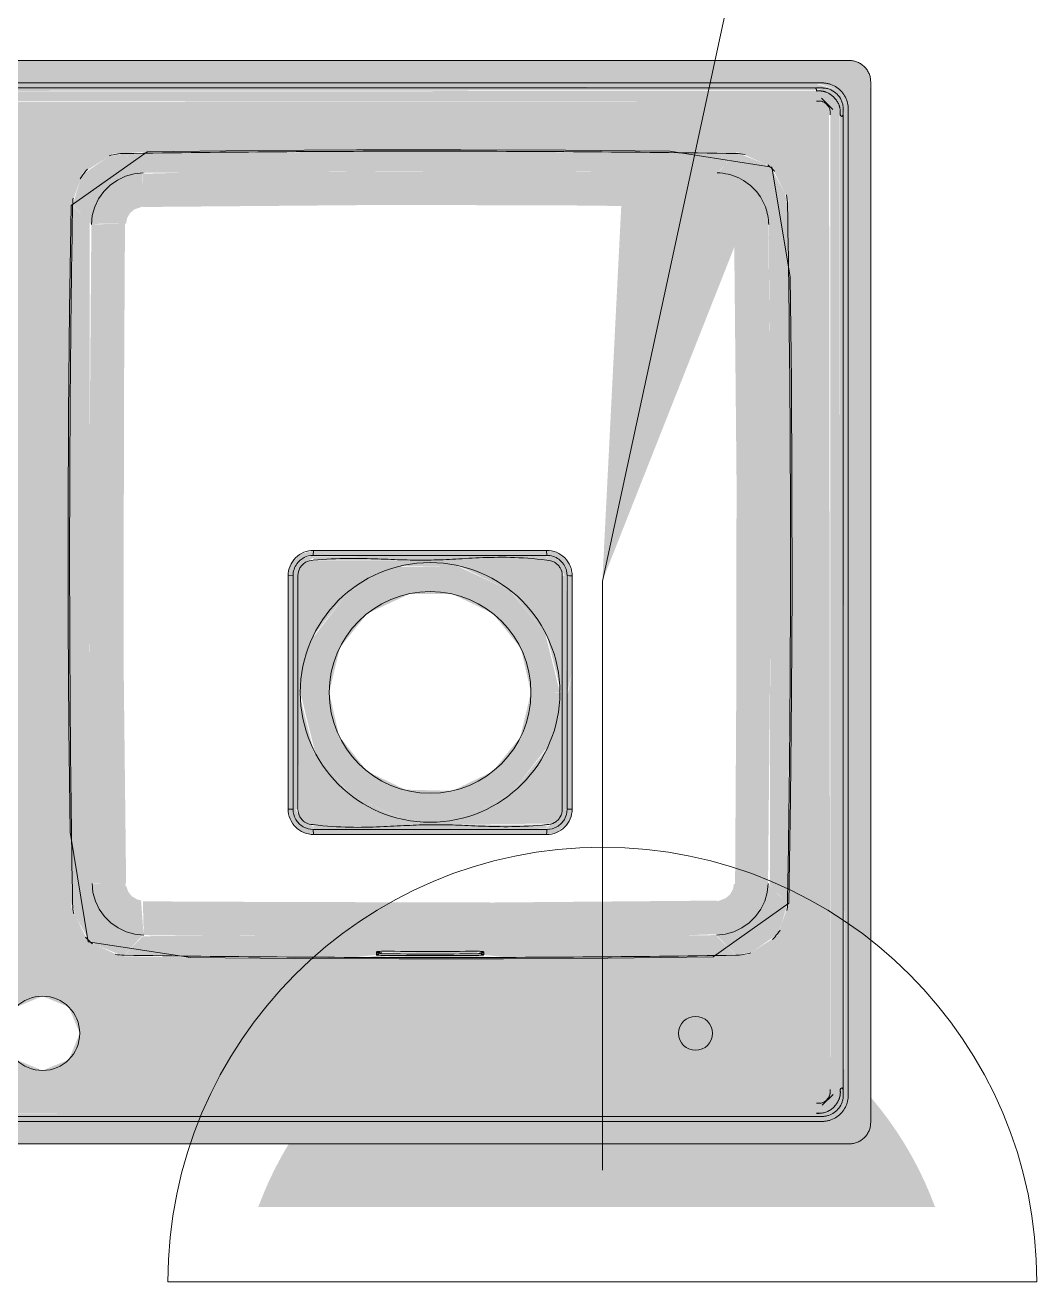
# Model space of a CAD drawing. Header units: millimetres. Extents: x 1680 to 166026, y 35966 to 91121.
# Drawn here: x 161150 to 161626, y 45645 to 46237 of the extents above; entities that cross this region are included whole.
import ezdxf

# ---------------------------------------------------------------- set-up
doc = ezdxf.new("R2010")
doc.units = ezdxf.units.MM
doc.layers.add('G-IMPT', color=8, linetype='Continuous', lineweight=18)
doc.layers.add('P-SANR-FIXT', color=252, linetype='Continuous', lineweight=18)
doc.styles.get("Standard").update_dxf_attribs({"font": 'arial.ttf'})
doc.styles.add('style1', font='arial.ttf')
doc.dimstyles.get("Standard").update_dxf_attribs({"dimtxt": 0.18, "dimasz": 0.18, "dimexe": 0.18, "dimexo": 0.0625, "dimgap": 0.09, "dimtad": 0, "dimtih": 1, "dimtoh": 1, "dimdec": 4, "dimzin": 0, "dimdsep": 46, "dimtxsty": 'Standard', "dimcen": 0.09, "dimadec": 0, "dimazin": 0, "dimtfac": 1, "dimtdec": 4, "dimtofl": 0, "dimtmove": 0, "dimatfit": 3, "dimfxl": 1, "dimtolj": 1, "dimtzin": 0, "dimarcsym": 0})

# ---------------------------------------------------------------- blocks, each defined once
blk = doc.blocks.new('plan')
at = {"layer": 'G-IMPT', "lineweight": 20, "true_color": 0x939598}
h = blk.add_hatch(color=252, dxfattribs=at)
h.paths.add_polyline_path([(501634.47, -213247.24), (501854.35, -213246.99), (501858.36, -213245.06), (501861.14, -213241.58), (501862.13, -213237.24), (501861.88, -212745.02), (501859.95, -212741.01), (501856.47, -212738.23), (501852.13, -212737.24), (501089.31, -212737.7), (501085.89, -212739.43), (501083.12, -212742.91), (501082.13, -212747.24), (501082.38, -213239.47), (501084.31, -213243.48), (501087.79, -213246.25), (501092.13, -213247.24), (501479.89, -213247.24)], flags=0)
h.paths.add_polyline_path([(501325.3, -213236.7), (501107.7, -213236.7), (501096.23, -213232.95), (501092.67, -213221.67), (501092.67, -212762.82), (501096.42, -212751.34), (501107.7, -212747.79), (501838.24, -212748.32), (501847.98, -212751.39), (501851.58, -212762.82), (501851.58, -213221.67), (501847.83, -213233.14), (501836.55, -213236.7), (501336.95, -213236.7)], flags=0)
for points in [[(501479.89, -212750.14), (501836.55, -212749.64), (501836.55, -212747.79), (501107.7, -212748.32), (501107.7, -212750.14), (501472.13, -212750.14)], [(501851.58, -212762.82), (501847.83, -212751.34), (501836.55, -212748.32), (501836.55, -212750.14), (501841.88, -212750.67), (501844.12, -212751.54), (501847.02, -212754.09), (501848.51, -212756.75), (501849.16, -212759.28), (501849.73, -212762.82), (501850.41, -212762.82)], [(501346.85, -212751.62), (501836.55, -212751.23), (501835.98, -212750.14), (501107.99, -212750.43), (501107.7, -212751.54), (501107.7, -212751.62), (501335.47, -212751.62)], [(501318.99, -212756.32), (501836.55, -212756.32), (501836.55, -212751.62), (501107.7, -212751.84), (501107.7, -212756.32), (501307.86, -212756.32)], [(501840.17, -212751.84), (501836.55, -212751.54), (501836.55, -212751.62), (501840.04, -212751.84)], [(501845.97, -212762.82), (501847.75, -212762.82), (501847.02, -212758.13), (501845.11, -212755.08), (501841.94, -212752.69), (501838.69, -212751.75), (501836.55, -212751.84), (501836.55, -212756.32), (501840.03, -212756.86), (501841.87, -212758.34), (501842.93, -212760.63), (501843.05, -212762.82), (501845.92, -212762.82)], [(501848.51, -212763.53), (501849.23, -212762.82), (501848.7, -212757.49), (501847.53, -212754.81), (501845.29, -212752.36), (501841.88, -212750.67), (501839.05, -212750.43), (501837.48, -212751.23), (501841.13, -212752.3), (501844.1, -212754.08), (501846.51, -212757.07), (501847.63, -212760.68), (501847.98, -212763.02)], [(501846.51, -213221.67), (501847.75, -213221.67), (501847.53, -212762.82), (501843.05, -212762.82), (501843.05, -213221.67), (501846.51, -213221.67)], [(501847.75, -213221.67), (501848.51, -213220.96), (501849.23, -213220.96), (501849.16, -212762.89), (501848.51, -212763.53), (501847.75, -212763.53), (501847.75, -213220.96)], [(501851.58, -213221.67), (501851.58, -212762.82), (501849.23, -212762.82), (501849.73, -213221.67), (501850.67, -213221.67)], [(501495.13, -212814.41), (501495.95, -212808.88), (501498.13, -212803.21), (501500.09, -212800.15), (501503.3, -212796.58), (501505.21, -212795.05), (501510.23, -212792.16), (501513.97, -212790.92), (501518.53, -212790.22), (501519.11, -212789.78), (501510.59, -212781.01), (501503.18, -212782.46), (501491.79, -212790.37), (501491.05, -212791.11), (501490.05, -212793.07), (501486.29, -212805.27), (501495.05, -212814.32)], [(501789.8, -212790.13), (501798.64, -212781.01), (501652.79, -212779.95), (501510.61, -212781.01), (501519.45, -212790.13), (501639.6, -212789.26), (501759.85, -212789.78), (501789.06, -212790.13)], [(501798.64, -212781.01), (501798.64, -212780.52), (501717.64, -212779.48), (501612.3, -212779.35), (501520.59, -212780.33), (501520.61, -212780.89), (501655.34, -212779.94), (501794.22, -212780.96)], [(501495.13, -212814.41), (501498.62, -212814.13), (501511.47, -212814.05), (501511.97, -212811.4), (501513.34, -212809.05), (501515.43, -212807.3), (501518.53, -212806.29), (501519.33, -212805.81), (501519.28, -212790.15), (501513.1, -212791.17), (501508.14, -212793.16), (501504.96, -212795.23), (501501.68, -212798.2), (501500.01, -212800.27), (501497.04, -212805.49), (501495.95, -212808.88), (501495.37, -212812.13), (501495.14, -212814.36)], [(501814.11, -212814.41), (501812.8, -212807.13), (501811.41, -212803.83), (501808.76, -212799.61), (501805.98, -212796.62), (501804.41, -212795.32), (501799.07, -212792.19), (501795.18, -212790.9), (501793.2, -212790.49), (501789.85, -212790.57), (501789.95, -212801.43), (501789.93, -212806.23), (501792.61, -212806.74), (501795.08, -212808.24), (501796.71, -212810.22), (501797.65, -212812.74), (501798.26, -212814.09), (501813.94, -212814.37)], [(501486.29, -213134.21), (501495.45, -213124.74), (501494.27, -213002.02), (501494.3, -212901.53), (501494.4, -212813.65), (501486.29, -212805.49), (501484.95, -212936.85), (501485.4, -213068.43), (501486.26, -213131.84)], [(501822.96, -213134.21), (501824.31, -212997.49), (501823.86, -212871.06), (501822.96, -212805.27), (501814.11, -212814.41), (501815.08, -212936.85), (501814.77, -213038.46), (501814.63, -213125.61), (501822.75, -213133.99)], [(501502.37, -213124.91), (501511.49, -213124.84), (501510.32, -213021.22), (501510.46, -212901.53), (501510.96, -212814.07), (501495.13, -212814.41), (501494.18, -212936.85), (501494.48, -213038.52), (501495.45, -213124.75), (501500.73, -213124.91), (501501.75, -213124.91)], [(501587.8, -212979.86), (501590.11, -212979.73), (501591.36, -212975.26), (501592.64, -212973.42), (501595.35, -212971.37), (501596.69, -212970.68), (501599.63, -212970.22), (501599.63, -212967.9), (501594.04, -212969.56), (501590.57, -212972.5), (501588.72, -212975.26), (501587.8, -212979.86)], [(501709.53, -212970.22), (501709.62, -212970.22), (501709.53, -212967.86), (501599.8, -212967.9), (501599.8, -212970.22), (501708.76, -212970.22)], [(501721.53, -212979.86), (501719.87, -212974.15), (501716.97, -212970.68), (501714.14, -212968.78), (501709.53, -212967.89), (501709.64, -212970.23), (501714.14, -212971.48), (501715.94, -212972.76), (501718.06, -212975.58), (501718.85, -212977.86), (501719.15, -212979.75), (501721.44, -212979.86)], [(501590.11, -212979.75), (501592.39, -212979.73), (501593.36, -212976.12), (501596.01, -212973.48), (501599.62, -212971.37), (501599.61, -212970.23), (501595.21, -212971.43), (501593.31, -212972.76), (501591.25, -212975.47), (501590.4, -212977.86), (501590.11, -212979.74)], [(501592.34, -213034.74), (501593.51, -213034.74), (501600.22, -213007.39), (501616.52, -212986.96), (501642.1, -212975.15), (501668.23, -212975.15), (501692.74, -212986.96), (501709.7, -213008.22), (501716.33, -213034.74), (501716.91, -213034.74), (501716.61, -212977.86), (501715.89, -212976.13), (501713.25, -212973.48), (501709.53, -212972.51), (501597.75, -212972.76), (501595.21, -212974.27), (501593.08, -212976.81), (501592.39, -212979.86), (501592.34, -213034.74)], [(501709.64, -212972.51), (501709.53, -212970.22), (501599.63, -212970.68), (501599.8, -212972.51), (501709.63, -212972.51)], [(501719.15, -212979.75), (501717.91, -212975.27), (501716.61, -212973.43), (501713.91, -212971.37), (501711.51, -212970.52), (501709.63, -212970.68), (501709.64, -212972.51), (501713.25, -212973.48), (501715.89, -212976.13), (501718, -212979.74), (501718.69, -212979.74)], [(501590.11, -213089.74), (501590.1, -212979.75), (501587.8, -212979.87), (501587.8, -213089.63), (501590.1, -213089.74)], [(501592.39, -213089.76), (501592.39, -213088.88), (501592.35, -212979.73), (501590.11, -212979.86), (501590.43, -213089.74), (501592.37, -213089.76)], [(501704.88, -213034.74), (501715.71, -213034.59), (501708.94, -213007.27), (501692.3, -212986.74), (501667.16, -212975.15), (501639.93, -212975.68), (501616.27, -212987.26), (501599.33, -213009.21), (501593.5, -213034.74), (501607.13, -213034.74), (501612.16, -213013.72), (501625.05, -212997.59), (501644.84, -212988.43), (501665.2, -212988.43), (501684.24, -212997.61), (501697.42, -213014.13), (501702.13, -213034.74), (501704.61, -213034.74)], [(501716.86, -213089.76), (501719.15, -213089.63), (501718.69, -212979.74), (501716.86, -212979.74), (501716.86, -213089.75)], [(501655.16, -213097.03), (501712.09, -213096.49), (501714.12, -213095.13), (501716.37, -213092.2), (501716.86, -213089.75), (501716.62, -213034.74), (501715.75, -213034.74), (501708.98, -213062.16), (501692.74, -213082.53), (501668.23, -213094.33), (501641.03, -213094.33), (501616.52, -213082.53), (501599.56, -213061.26), (501592.92, -213034.74), (501592.34, -213034.74), (501592.89, -213092.23), (501594.11, -213094.11), (501597.17, -213096.49), (501599.8, -213096.98), (501654.63, -213097.03)], [(501668.23, -213094.33), (501692.84, -213082.4), (501709.92, -213060.28), (501715.75, -213034.74), (501702.12, -213034.78), (501697.09, -213055.77), (501684.21, -213071.9), (501665.2, -213081.05), (501642.99, -213080.54), (501625.01, -213071.88), (501611.83, -213055.35), (501607.13, -213034.74), (501593.5, -213034.74), (501600.32, -213062.22), (501616.81, -213082.67), (501641.28, -213094.33), (501666.27, -213094.33)], [(501599.8, -213101.62), (501599.06, -213099.19), (501595.13, -213098.1), (501593.22, -213096.73), (501592.36, -213095.79), (501591.25, -213094.2), (501590.43, -213092.21), (501590.1, -213089.74), (501587.81, -213089.68), (501588.91, -213094.5), (501592.57, -213098.94), (501595.2, -213100.71), (501599.8, -213101.62)], [(501599.63, -213099.26), (501599.61, -213098.11), (501598.34, -213096.81), (501596, -213096.01), (501593.36, -213093.36), (501591.25, -213089.75), (501590.11, -213089.76), (501591.26, -213094.21), (501592.64, -213096.15), (501593.88, -213097.24), (501596.87, -213098.82), (501599.06, -213099.19), (501599.62, -213099.26)], [(501709.53, -213101.63), (501714.39, -213100.53), (501718.83, -213096.89), (501720.61, -213094.23), (501721.49, -213089.63), (501719.15, -213089.75), (501717.99, -213094.23), (501716.61, -213096.15), (501715.14, -213097.41), (501714.12, -213098.1), (501711.51, -213099.02), (501709.62, -213099.27), (501709.57, -213100.71)], [(501709.62, -213099.26), (501714.12, -213098.1), (501716.04, -213096.73), (501716.86, -213095.83), (501718.01, -213094.19), (501718.9, -213091.63), (501718.83, -213089.74), (501716.86, -213089.76), (501715.89, -213093.37), (501713.24, -213096.01), (501709.63, -213098.12), (501709.63, -213098.94)], [(501654.62, -213099.27), (501655.16, -213099.27), (501709.63, -213098.94), (501709.53, -213096.98), (501599.61, -213096.99), (501599.8, -213099.26), (501642.99, -213099.27)], [(501701.33, -213101.63), (501709.53, -213101.62), (501709.53, -213099.26), (501599.63, -213099.27), (501599.8, -213101.62), (501699.7, -213101.62)], [(501510.61, -213158.48), (501519.35, -213148.97), (501512.29, -213147.66), (501509.18, -213146.32), (501504.95, -213143.68), (501501.96, -213140.91), (501499.57, -213137.79), (501497.51, -213133.98), (501496.52, -213131.14), (501495.7, -213127.11), (501494.98, -213125.24), (501486.29, -213134.21), (501487.57, -213139.88), (501493.64, -213150.97), (501496.78, -213153.5), (501508.34, -213158.1), (501509.59, -213158.31)], [(501519.79, -213149.01), (501519.47, -213145.53), (501518.53, -213132.64), (501516.67, -213132.2), (501514.21, -213130.71), (501512.59, -213128.75), (501511.63, -213126.2), (501510.95, -213124.85), (501495.47, -213124.87), (501496.52, -213131.14), (501498.48, -213135.99), (501500.8, -213139.53), (501503.53, -213142.46), (501507.06, -213145.16), (501510.78, -213147.09), (501514.01, -213148.14), (501518.53, -213148.88), (501519.74, -213149.01)], [(501789.46, -213149.01), (501796.79, -213147.7), (501800.06, -213146.32), (501803.01, -213144.58), (501807.31, -213140.87), (501809.76, -213137.68), (501811.75, -213133.94), (501812.99, -213130.21), (501813.54, -213127.1), (501813.35, -213124.8), (501802.53, -213124.91), (501797.73, -213124.89), (501797.22, -213127.54), (501795.84, -213129.9), (501793.73, -213131.67), (501791.21, -213132.62), (501789.85, -213133.14), (501789.55, -213148.66)], [(501798.64, -213158.48), (501806.23, -213156.93), (501817.47, -213149.11), (501818.2, -213148.38), (501820.1, -213143.89), (501822.96, -213134.21), (501813.78, -213124.87), (501812.99, -213130.21), (501810.83, -213135.87), (501808.66, -213139.22), (501805.68, -213142.5), (501803.5, -213144.24), (501798.47, -213147.08), (501794.47, -213148.35), (501792.92, -213148.65), (501789.77, -213149.32), (501798.5, -213158.33)], [(501669.44, -213149.77), (501771.63, -213149.19), (501789.56, -213148.58), (501789.84, -213141.72), (501789.84, -213132.75), (501684.67, -213133.65), (501579.46, -213133.39), (501519.37, -213133.11), (501519.79, -213149.01), (501641.18, -213149.77), (501667.98, -213149.77)], [(501631.07, -213157.89), (501632.38, -213157.25), (501629.45, -213156.77), (501629.67, -213157.52), (501631.04, -213157.88)], [(501654.63, -213157.9), (501676.88, -213157.45), (501676.88, -213156.62), (501632.38, -213157.25), (501632.38, -213157.87), (501651.9, -213157.89)], [(501678.18, -213157.89), (501679.88, -213157.45), (501679.58, -213156.81), (501677.29, -213157.45), (501678.16, -213157.88)], [(501656.47, -213160.24), (501763.11, -213159.55), (501798.64, -213158.54), (501798.64, -213158.48), (501654.63, -213159.55), (501569.11, -213159.81), (501654.63, -213160.24)], [(501836.55, -213236.7), (501848.16, -213232.52), (501851.58, -213221.67), (501849.23, -213221.67), (501848.64, -213227.72), (501845.92, -213231.63), (501843.83, -213233.1), (501840.88, -213234.09), (501836.55, -213235.02), (501836.55, -213235.79)], [(501837.75, -213232.87), (501841.45, -213232.16), (501844.99, -213229.71), (501847.02, -213226.57), (501847.75, -213223.3), (501846.51, -213221.67), (501843.05, -213221.67), (501842.51, -213225.15), (501841.02, -213226.98), (501838.82, -213228.04), (501836.55, -213228.17), (501836.56, -213232.14), (501837.66, -213232.81)], [(501779.61, -213232.87), (501836.55, -213232.87), (501836.55, -213228.17), (501107.7, -213228.17), (501107.7, -213232.87), (501776.19, -213232.87)], [(501791, -213234.35), (501836.55, -213233.81), (501836.55, -213232.87), (501107.7, -213233.1), (501107.7, -213234.35), (501789.06, -213234.35)], [(501830.64, -213236.7), (501836.55, -213236.7), (501836.55, -213234.35), (501107.7, -213234.85), (501107.7, -213236.7), (501789.06, -213236.7)]]:
    blk.add_hatch(color=252, dxfattribs=at).paths.add_polyline_path(points, flags=0)
h = blk.add_hatch(color=252, dxfattribs=at)
h.paths.add_polyline_path([(501107.7, -212751.02), (501107.7, -212750.14), (501106.46, -212750.73), (501107.1, -212750.88)], flags=0)
h.paths.add_polyline_path([(501836.55, -212751.02), (501840.04, -212750.2), (501836.27, -212750.43), (501836.55, -212750.88)], flags=0)
h = blk.add_hatch(color=252, dxfattribs=at)
h.paths.add_polyline_path([(501836.55, -213228.17), (501839.25, -213227.62), (501841.87, -213226.13), (501843.05, -213221.67), (501842.51, -212760.12), (501841.02, -212757.5), (501836.55, -212756.32), (501105, -212756.86), (501102.39, -212758.35), (501101.2, -212762.82), (501101.75, -213224.37), (501103.24, -213226.98), (501107.7, -213228.17), (501806.37, -213228.17)], flags=0)
h.paths.add_polyline_path([(501472.13, -213212.74), (501459.75, -213207.62), (501454.63, -213195.24), (501459.75, -213182.87), (501472.13, -213177.74), (501484.5, -213182.87), (501489.63, -213195.24), (501484.5, -213207.62), (501473.44, -213212.2)], flags=0)
h.paths.add_polyline_path([(501224.63, -213208.74), (501215.08, -213204.79), (501211.13, -213195.24), (501215.08, -213185.7), (501224.63, -213181.74), (501234.17, -213185.7), (501238.13, -213195.24), (501234.17, -213204.79)], flags=0)
h.paths.add_polyline_path([(501168.63, -213202.17), (501160.63, -213202.17), (501156.63, -213195.24), (501160.63, -213188.32), (501168.63, -213188.32), (501172.63, -213195.24), (501170.72, -213198.55)], flags=0)
h.paths.add_polyline_path([(501775.63, -213202.17), (501771.63, -213195.24), (501775.63, -213188.32), (501783.63, -213188.32), (501787.63, -213195.24), (501783.63, -213202.17)], flags=0)
h.paths.add_polyline_path([(501656.47, -213160.24), (501557.18, -213159.68), (501508.95, -213158.94), (501493.64, -213152.1), (501485.77, -213136.27), (501484.6, -213062.16), (501484.13, -212969.37), (501484.67, -212871.04), (501485.63, -212805.49), (501491.07, -212790.21), (501505.21, -212781.15), (501521.38, -212780.29), (501620.01, -212779.31), (501718.34, -212779.48), (501800.31, -212780.55), (501815.61, -212787.39), (501823.48, -212803.22), (501824.6, -212871.96), (501825.13, -212970.49), (501824.55, -213071.73), (501823.63, -213133.99), (501818.19, -213149.28), (501804.04, -213158.33), (501775.63, -213159.38), (501689.24, -213160.17), (501666.84, -213160.23)], flags=0)
h.paths.add_polyline_path([(501287.79, -213160.24), (501184.42, -213159.59), (501151.73, -213158.95), (501140.21, -213158.33), (501126.07, -213149.28), (501120.63, -213133.99), (501119.37, -213035.67), (501119.23, -212927.92), (501120.1, -212837.73), (501120.77, -212803.22), (501128.64, -212787.39), (501143.95, -212780.55), (501225.91, -212779.48), (501325.3, -212779.32), (501422.87, -212780.29), (501439.77, -212781.62), (501453.19, -212790.21), (501458.63, -212805.49), (501459.88, -212903.82), (501460.06, -213003.05), (501459.18, -213100.48), (501458.48, -213136.27), (501450.61, -213152.1), (501435.31, -213158.94), (501353.34, -213160), (501304.17, -213160.23)], flags=0)
h = blk.add_hatch(color=252, dxfattribs=at)
h.paths.add_polyline_path([(501841.13, -212757.61), (501841.03, -212757.5), (501838.74, -212756.44), (501840.03, -212757.15), (501841.03, -212757.51)], flags=0)
h.paths.add_polyline_path([(501103.13, -212757.61), (501104.22, -212757.15), (501103.13, -212757.6)], flags=0)
h = blk.add_hatch(color=252, dxfattribs=at)
h.paths.add_polyline_path([(501490.07, -212793), (501491.95, -212790.21), (501493.54, -212788.63), (501490.81, -212790.93), (501490.75, -212791.11)], flags=0)
h.paths.add_polyline_path([(501503.59, -212782.19), (501508.21, -212780.99), (501504.49, -212781.62), (501503.82, -212782.05)], flags=0)
h = blk.add_hatch(color=252, dxfattribs=at)
h.paths.add_polyline_path([(501814.11, -212814.41), (501822.96, -212805.27), (501821.69, -212799.61), (501815.61, -212788.52), (501812.22, -212785.88), (501801.04, -212781.41), (501798.64, -212781.01), (501789.96, -212790.15), (501796.92, -212791.39), (501801.07, -212793.14), (501804.64, -212795.48), (501807.54, -212798.18), (501809.16, -212800.17), (501812.02, -212805.09), (501812.81, -212807.15), (501813.88, -212812.13), (501814.11, -212814.33)], flags=0)
h.paths.add_polyline_path([(501808.28, -212798.92), (501808.68, -212798.77), (501809.16, -212798.59)], flags=0)
h = blk.add_hatch(color=252, dxfattribs=at)
h.paths.add_polyline_path([(501822.96, -212805.27), (501823.53, -212805.04), (501822.96, -212802.17), (501822.15, -212800.53), (501822.96, -212805.26)], flags=0)
h.paths.add_polyline_path([(501816.72, -212789.63), (501815.43, -212787.31), (501814.48, -212787.39), (501815.61, -212788.52)], flags=0)
h.paths.add_polyline_path([(501802.95, -212781.73), (501800.31, -212780.55), (501799.03, -212781.07), (501802.35, -212781.63)], flags=0)
h = blk.add_hatch(color=252, dxfattribs=at)
h.paths.add_polyline_path([(501789.91, -212806.23), (501789.8, -212790.13), (501669.17, -212789.26), (501549.39, -212789.78), (501519.4, -212790.56), (501519.3, -212802.1), (501519.34, -212806.21), (501634.47, -212805.22), (501721.93, -212805.48), (501789.06, -212806.22)], flags=0)
h.paths.add_polyline_path([(501519.34, -212793.56), (501519.36, -212793.56), (501540.59, -212792.93)], flags=0)
h = blk.add_hatch(color=252, dxfattribs=at)
h.paths.add_polyline_path([(501484.95, -212977.97), (501484.95, -212977.97), (501484.19, -212977.97)], flags=0)
h.paths.add_polyline_path([(501485.72, -213134.22), (501486.29, -213134.21), (501484.95, -212994.42), (501485.51, -212862.84), (501486.22, -212805.27), (501485.62, -212805.6), (501484.31, -212912.17), (501484.24, -213013.91), (501485.26, -213112.31), (501485.72, -213134.21)], flags=0)
h = blk.add_hatch(color=252, dxfattribs=at)
h.paths.add_polyline_path([(501823.55, -213134.22), (501823.63, -213133.89), (501824.94, -213027.31), (501825.01, -212925.58), (501824.01, -212828.21), (501823.48, -212805.27), (501822.96, -212805.27), (501824.31, -212945.07), (501823.74, -213076.65), (501823.32, -213134.22)], flags=0)
h.paths.add_polyline_path([(501824.31, -212977.97), (501824.31, -212977.97), (501825.07, -212972.96)], flags=0)
h = blk.add_hatch(color=252, dxfattribs=at)
h.paths.add_polyline_path([(501806.87, -213124.92), (501813.79, -213124.74), (501815.03, -212993.53), (501815.04, -212917.65), (501813.94, -212814.37), (501810.63, -212814.14), (501797.78, -212814.1), (501798.96, -212934.93), (501798.82, -213036.95), (501798.27, -213124.87), (501806.72, -213124.92)], flags=0)
h.paths.add_polyline_path([(501802.53, -213124.89), (501802.53, -213124.89), (501802.53, -213118.27)], flags=0)
h.paths.add_polyline_path([(501804.46, -212969.47), (501804.46, -212969.45), (501804.46, -212949.95)], flags=0)
h = blk.add_hatch(color=252, dxfattribs=at)
h.paths.add_polyline_path([(501721.53, -213025.59), (501721.44, -212979.86), (501719.15, -212979.86), (501719.15, -213034.74)], flags=0)
h.paths.add_polyline_path([(501719.15, -213089.74), (501721.53, -213089.63), (501721.53, -213025.59), (501719.15, -213036.95), (501719.15, -213089.63)], flags=0)
h = blk.add_hatch(color=252, dxfattribs=at)
h.paths.add_polyline_path([(501697.44, -213014.2), (501697.09, -213013.72), (501697.42, -213014.19)], flags=0)
h.paths.add_polyline_path([(501684.29, -212997.66), (501684.22, -212997.6), (501684.24, -212997.64)], flags=0)
h.paths.add_polyline_path([(501665.26, -212988.47), (501664.52, -212988.43), (501665.2, -212988.47)], flags=0)
h = blk.add_hatch(color=252, dxfattribs=at)
h.paths.add_polyline_path([(501665.12, -213081.05), (501666.27, -213080.54), (501665.2, -213081.02)], flags=0)
h.paths.add_polyline_path([(501684.18, -213071.91), (501684.25, -213071.86), (501684.19, -213071.9)], flags=0)
h = blk.add_hatch(color=252, dxfattribs=at)
h.paths.add_polyline_path([(501510.61, -213158.97), (501510.22, -213158.42), (501508.34, -213158.67), (501508.95, -213158.94)], flags=0)
h.paths.add_polyline_path([(501495.7, -213153.02), (501493.25, -213151.3), (501493.82, -213152.18)], flags=0)
h.paths.add_polyline_path([(501487.1, -213138.95), (501485.72, -213134.22), (501486.29, -213137.32), (501486.64, -213138.01)], flags=0)
h = blk.add_hatch(color=252, dxfattribs=at)
h.paths.add_polyline_path([(501618.62, -213159.41), (501629.38, -213158.32), (501629.67, -213156.73), (501635.55, -213156.62), (501679.88, -213156.82), (501679.88, -213158.32), (501690.63, -213159.41), (501798.64, -213158.48), (501789.06, -213149.01), (501667.98, -213149.77), (501541.75, -213149.24), (501519.27, -213149.55), (501510.61, -213158.48), (501609.51, -213159.38)], flags=0)
h.paths.add_polyline_path([(501636.62, -213159.48), (501629.38, -213158.64), (501625.14, -213159.44), (501636.38, -213159.48)], flags=0)
h.paths.add_polyline_path([(501654.63, -213159.55), (501672.95, -213159.41), (501676.88, -213158.54), (501634.47, -213159), (501636.62, -213159.48), (501650.13, -213159.53)], flags=0)
h.paths.add_polyline_path([(501672.63, -213159.48), (501683.2, -213158.88), (501676.88, -213158.74), (501672.86, -213159.44)], flags=0)
h = blk.add_hatch(color=252, dxfattribs=at)
h.paths.add_polyline_path([(501798.64, -213158.62), (501804.79, -213157.85), (501804.24, -213157.54), (501798.64, -213158.48)], flags=0)
h.paths.add_polyline_path([(501815.72, -213150.86), (501818.48, -213148.45), (501818.19, -213148.4), (501817.3, -213149.28)], flags=0)
h = blk.add_hatch(color=252, dxfattribs=at)
h.paths.add_polyline_path([(501839.23, -213234.35), (501843.83, -213233.1), (501845.92, -213231.63), (501847.98, -213228.94), (501848.77, -213227), (501849.21, -213221.65), (501848.51, -213220.96), (501847.77, -213221.67), (501847.51, -213225.33), (501845.29, -213229.36), (501843.05, -213231.34), (501838.94, -213234.06)], flags=0)
h.paths.add_polyline_path([(501838.49, -213233.61), (501839.63, -213232.69), (501838.19, -213233.31), (501838.46, -213233.57)], flags=0)
h = blk.add_hatch(color=252, dxfattribs=at)
h.paths.add_polyline_path([(501837.74, -213228.17), (501840.03, -213227.62), (501838.82, -213227.78), (501837.74, -213228.17)], flags=0)
h.paths.add_polyline_path([(501106.51, -213228.17), (501105.34, -213227.74), (501106.51, -213228.17)], flags=0)
h = blk.add_hatch(color=252, dxfattribs=at)
h.paths.add_polyline_path([(501836.55, -213232.95), (501837.66, -213232.81), (501836.55, -213232.14), (501836.55, -213232.87)], flags=0)
h.paths.add_polyline_path([(501104.41, -213232.95), (501104.57, -213232.68), (501104.25, -213232.87)], flags=0)
h.paths.add_polyline_path([(501107.7, -213232.95), (501107.69, -213232.14), (501106.5, -213232.95)], flags=0)
h = blk.add_hatch(color=252, dxfattribs=at)
h.paths.add_polyline_path([(501836.55, -213234.35), (501838.69, -213233.81), (501837.75, -213232.95), (501836.55, -213233.31), (501836.55, -213234.01)], flags=0)
h.paths.add_polyline_path([(501107.7, -213234.35), (501107.7, -213232.95), (501105.98, -213233.39), (501105.76, -213234.35), (501106.36, -213234.35)], flags=0)
at = {"layer": 'P-SANR-FIXT', "color": 252, "lineweight": 20, "true_color": 0x939598}
for p, q in [((501092.13, -212737.24), (501852.13, -212737.24)), ((501836.55, -212747.79), (501107.7, -212747.79)), ((501862.13, -212747.24), (501862.13, -212817.24)), ((501399.24, -212750.14), (501472.13, -212750.14)), ((501472.13, -212750.14), (501545.01, -212750.14)), ((501545.01, -212750.14), (501617.9, -212750.14)), ((501617.9, -212750.14), (501690.78, -212750.14)), ((501690.78, -212750.14), (501763.67, -212750.14)), ((501763.67, -212750.14), (501836.55, -212750.14)), ((501838.84, -212751.54), (501836.55, -212751.54)), ((501838.97, -212755.04), (501844.27, -212760.35)), ((501849.23, -212762.82), (501849.23, -212839.29)), ((501851.58, -212839.29), (501851.58, -212762.82)), ((501485.63, -212805.49), (501521.38, -212780.29)), ((501521.38, -212780.29), (501570.84, -212779.66)), ((501570.84, -212779.66), (501620.01, -212779.31)), ((501620.01, -212779.31), (501669.17, -212779.26)), ((501669.17, -212779.26), (501718.34, -212779.48)), ((501718.34, -212779.48), (501767.51, -212779.99)), ((501767.51, -212779.99), (501815.61, -212787.39)), ((501511.2, -212791.7), (501515.26, -212790.56)), ((501515.26, -212790.56), (501519.45, -212790.13)), ((501815.61, -212787.39), (501824.18, -212839.01)), ((501500.97, -212798.92), (501503.95, -212795.94)), ((501503.95, -212795.94), (501507.4, -212793.51)), ((501507.4, -212793.51), (501511.2, -212791.7)), ((501496.72, -212806.16), (501498.54, -212802.36)), ((501498.54, -212802.36), (501500.97, -212798.92)), ((501484.86, -212854.65), (501485.63, -212805.49)), ((501485.71, -212805.26), (501486.29, -212805.27)), ((501495.57, -212810.22), (501496.72, -212806.16)), ((501495.13, -212814.41), (501495.57, -212810.22)), ((501862.13, -212817.24), (501862.13, -212887.24)), ((501824.18, -212839.01), (501824.76, -212888.17)), ((501849.23, -212839.29), (501849.23, -212915.77)), ((501851.58, -212915.77), (501851.58, -212839.29)), ((501484.37, -212903.82), (501484.86, -212854.65)), ((501824.76, -212888.17), (501825.07, -212937.34)), ((501862.13, -212887.24), (501862.13, -212957.24)), ((501484.14, -212952.98), (501484.37, -212903.82)), ((501849.23, -212915.77), (501849.23, -212992.24)), ((501851.58, -212992.24), (501851.58, -212915.77)), ((501825.07, -212937.34), (501825.11, -212986.5)), ((501484.18, -213002.15), (501484.14, -212952.98)), ((501862.13, -212957.24), (501862.13, -213027.24)), ((501599.8, -212967.86), (501599.63, -212970.22)), ((501709.53, -212967.86), (501709.62, -212970.22)), ((501587.8, -212979.86), (501590.11, -212979.75)), ((501592.35, -213007.27), (501592.39, -212979.73)), ((501716.86, -212979.73), (501716.9, -213007.27)), ((501719.15, -212979.75), (501720.34, -212979.81)), ((501720.34, -212979.81), (501721.53, -212979.86)), ((501825.11, -212986.5), (501824.88, -213035.67)), ((501849.23, -212992.24), (501849.23, -213068.72)), ((501851.58, -213068.72), (501851.58, -212992.24)), ((501484.5, -213051.32), (501484.18, -213002.15)), ((501592.34, -213034.74), (501592.35, -213007.27)), ((501716.9, -213007.27), (501716.91, -213034.74)), ((501862.13, -213027.24), (501862.13, -213097.24)), ((501592.35, -213062.22), (501592.34, -213034.74)), ((501716.91, -213034.74), (501716.9, -213062.22)), ((501824.88, -213035.67), (501824.39, -213084.83)), ((501485.08, -213100.48), (501484.5, -213051.32)), ((501592.39, -213089.76), (501592.35, -213062.22)), ((501716.9, -213062.22), (501716.86, -213089.76)), ((501849.23, -213068.72), (501849.23, -213145.2)), ((501851.58, -213145.2), (501851.58, -213068.72)), ((501824.39, -213084.83), (501823.63, -213133.99)), ((501587.8, -213089.63), (501588.95, -213089.68)), ((501588.95, -213089.68), (501590.11, -213089.74)), ((501721.53, -213089.63), (501719.15, -213089.74)), ((501862.13, -213097.24), (501862.13, -213167.24)), ((501493.64, -213152.1), (501485.08, -213100.48)), ((501599.8, -213101.62), (501599.63, -213099.26)), ((501709.53, -213101.63), (501709.58, -213100.44)), ((501709.58, -213100.44), (501709.62, -213099.26)), ((501495.89, -213128.94), (501495.45, -213124.75)), ((501813.79, -213124.74), (501813.35, -213128.93)), ((501497.04, -213132.99), (501495.89, -213128.94)), ((501498.86, -213136.79), (501497.04, -213132.99)), ((501823.63, -213133.99), (501787.87, -213159.2)), ((501812.21, -213132.99), (501810.38, -213136.79)), ((501813.35, -213128.93), (501812.21, -213132.99)), ((501501.3, -213140.23), (501498.86, -213136.79)), ((501810.38, -213136.79), (501807.95, -213140.23)), ((501823.55, -213134.22), (501822.96, -213134.21)), ((501504.28, -213143.21), (501501.3, -213140.23)), ((501507.73, -213145.64), (501504.28, -213143.21)), ((501511.54, -213147.45), (501507.73, -213145.64)), ((501801.52, -213145.63), (501797.71, -213147.44)), ((501804.97, -213143.2), (501801.52, -213145.63)), ((501807.95, -213140.23), (501804.97, -213143.2)), ((501849.23, -213145.2), (501849.23, -213221.67)), ((501851.58, -213221.67), (501851.58, -213145.2)), ((501515.6, -213148.58), (501511.54, -213147.45)), ((501519.79, -213149.01), (501515.6, -213148.58)), ((501793.65, -213148.57), (501789.46, -213149.01)), ((501797.71, -213147.44), (501793.65, -213148.57)), ((501541.75, -213159.49), (501493.64, -213152.1)), ((501629.38, -213157.57), (501629.38, -213156.82)), ((501629.38, -213158.32), (501629.38, -213157.57)), ((501679.88, -213156.82), (501679.88, -213157.57)), ((501679.88, -213157.57), (501679.88, -213158.32)), ((501590.91, -213160), (501541.75, -213159.49)), ((501640.08, -213160.23), (501590.91, -213160)), ((501689.24, -213160.17), (501640.08, -213160.23)), ((501738.41, -213159.83), (501689.24, -213160.17)), ((501787.87, -213159.2), (501738.41, -213159.83)), ((501862.13, -213167.24), (501862.13, -213237.24)), ((501844.42, -213223.99), (501839.34, -213229.07)), ((501399.24, -213234.35), (501472.13, -213234.35)), ((501472.13, -213234.35), (501545.01, -213234.35)), ((501545.01, -213234.35), (501617.9, -213234.35)), ((501617.9, -213234.35), (501690.78, -213234.35)), ((501690.78, -213234.35), (501763.67, -213234.35)), ((501763.67, -213234.35), (501836.55, -213234.35)), ((501836.55, -213232.95), (501837.83, -213232.95)), ((501107.7, -213236.7), (501836.55, -213236.7)), ((501852.13, -213247.24), (501092.13, -213247.24))]:
    blk.add_line(p, q, dxfattribs=at)
for centre, radius, start, end in [((501654.63, -213034.74), 61.12, 0, 180), ((501654.63, -213034.74), 47.5, 0, 180), ((501654.63, -213034.74), 61.12, 180, 0), ((501654.63, -213034.74), 47.5, 180, 0), ((501654.63, -203594.13), 9562.52, 269.866684, 270.133316), ((501654.63, -203593.77), 9564.13, 269.866707, 270.133293), ((501654.63, -203481.64), 9676.92, 269.868261, 270.131739), ((501472.13, -213195.24), 17.5, 90, 180), ((501472.13, -213195.24), 17.5, 0, 90), ((501779.63, -213195.24), 8, 0, 180), ((501472.13, -213195.24), 17.5, 180, 270), ((501472.13, -213195.24), 17.5, 270, 0), ((501779.63, -213195.24), 8, 180, 0)]:
    blk.add_arc(centre, radius, start, end, dxfattribs=at)
for points in [[(501852.13, -212737.24), (501852.78, -212737.24), (501854.09, -212737.37), (501855.98, -212737.95), (501857.72, -212738.88), (501859.24, -212740.13), (501860.49, -212741.65), (501861.42, -212743.39), (501862, -212745.28), (501862.13, -212746.59), (501862.13, -212747.24)], [(501849.23, -212762.82), (501849, -212763.29), (501848.52, -212763.76), (501848.01, -212763.29), (501847.75, -212762.82)], [(501510.61, -212781.01), (501508.28, -212781.04), (501505.87, -212781.42), (501503.58, -212782.13)], [(501798.64, -212781.01), (501750.64, -212780.3), (501654.63, -212779.59), (501558.61, -212780.3), (501510.61, -212781.01)], [(501802.97, -212781.45), (501801.53, -212781.18), (501800.07, -212781.03), (501798.64, -212781.01)], [(501486.56, -212802.08), (501486.4, -212803.15), (501486.31, -212804.22), (501486.29, -212805.27)], [(501822.96, -212805.27), (501822.93, -212803.7), (501822.75, -212802.09), (501822.41, -212800.51)], [(501599.8, -212967.86), (501598.23, -212967.86), (501595.09, -212968.49), (501591.11, -212971.15), (501588.44, -212975.14), (501587.8, -212978.28), (501587.8, -212979.86)], [(501709.53, -212967.86), (501691.24, -212967.86), (501654.66, -212967.86), (501618.09, -212967.86), (501599.8, -212967.86)], [(501721.53, -212979.86), (501721.53, -212978.29), (501720.9, -212975.16), (501718.24, -212971.17), (501714.26, -212968.5), (501711.12, -212967.86), (501709.53, -212967.86)], [(501599.61, -212972.51), (501605.51, -212971.92), (501616.4, -212971.48), (501630.33, -212971.87), (501642.47, -212972.42), (501653.69, -212972.55), (501665.01, -212972.09), (501677.48, -212971.3), (501691.99, -212970.91), (501703.44, -212971.65), (501709.64, -212972.51)], [(501599.63, -212970.22), (501617.96, -212970.22), (501654.62, -212970.22), (501691.29, -212970.22), (501709.62, -212970.22)], [(501587.8, -212979.86), (501587.8, -212998.21), (501587.8, -213034.69), (501587.8, -213071.35), (501587.8, -213089.63)], [(501590.11, -213089.74), (501590.1, -213071.41), (501590.1, -213034.74), (501590.1, -212998.08), (501590.11, -212979.75)], [(501719.15, -212979.75), (501719.15, -212998.08), (501719.15, -213034.75), (501719.15, -213071.4), (501719.15, -213089.74)], [(501721.53, -213089.63), (501721.53, -213077.43), (501721.53, -213053.04), (501721.53, -213016.44), (501721.53, -212992.05), (501721.53, -212979.86)], [(501587.8, -213089.63), (501587.8, -213091.2), (501588.43, -213094.33), (501591.09, -213098.32), (501595.07, -213100.99), (501598.22, -213101.63), (501599.8, -213101.63)], [(501599.63, -213099.26), (501597.97, -213099.27), (501594.65, -213098.38), (501590.99, -213094.72), (501590.1, -213091.4), (501590.11, -213089.74)], [(501709.53, -213101.63), (501711.12, -213101.63), (501714.23, -213101), (501718.23, -213098.34), (501720.9, -213094.35), (501721.53, -213091.22), (501721.53, -213089.63)], [(501719.15, -213089.74), (501719.15, -213091.4), (501718.27, -213094.72), (501714.61, -213098.38), (501711.29, -213099.27), (501709.62, -213099.26)], [(501709.64, -213096.98), (501703.68, -213097.62), (501692.67, -213098.13), (501678.62, -213097.73), (501666.42, -213097.13), (501655.17, -213096.93), (501643.87, -213097.33), (501631.47, -213098.07), (501617.08, -213098.46), (501605.75, -213097.78), (501599.61, -213096.98)], [(501709.62, -213099.26), (501691.3, -213099.27), (501654.62, -213099.27), (501617.95, -213099.27), (501599.63, -213099.26)], [(501486.29, -213134.21), (501486.32, -213135.79), (501486.5, -213137.4), (501486.84, -213138.98)], [(501822.7, -213137.41), (501822.85, -213136.34), (501822.94, -213135.27), (501822.96, -213134.21)], [(501629.38, -213156.82), (501629.38, -213156.81), (501629.4, -213156.79), (501629.45, -213156.77)], [(501679.8, -213156.77), (501679.85, -213156.79), (501679.88, -213156.81), (501679.88, -213156.82)], [(501798.64, -213158.48), (501800.97, -213158.45), (501803.38, -213158.07), (501805.67, -213157.36)], [(501506.28, -213158.03), (501507.72, -213158.31), (501509.18, -213158.46), (501510.61, -213158.48)], [(501510.61, -213158.48), (501558.61, -213159.19), (501654.63, -213159.9), (501750.64, -213159.19), (501798.64, -213158.48)], [(501678.18, -213157.89), (501677.78, -213157.88), (501677.33, -213157.87), (501676.88, -213157.87)], [(501837.75, -213232.87), (501837.55, -213232.87), (501837.14, -213232.87), (501836.75, -213232.87), (501836.55, -213232.87)], [(501862.13, -213237.24), (501862.13, -213237.9), (501862, -213239.21), (501861.42, -213241.1), (501860.49, -213242.84), (501859.24, -213244.36), (501857.72, -213245.61), (501855.98, -213246.54), (501854.09, -213247.11), (501852.78, -213247.24), (501852.13, -213247.24)]]:
    blk.add_open_spline(points, degree=3, dxfattribs=at)
for points, knots in [([(501851.58, -212762.82), (501851.58, -212762.3), (501851.58, -212761.65), (501851.58, -212760.88), (501851.58, -212760.36), (501851.58, -212759.72), (501851.53, -212758.95), (501851.4, -212757.92), (501851.01, -212756.16), (501849.98, -212753.77), (501848.07, -212751.3), (501845.6, -212749.39), (501843.21, -212748.36), (501841.45, -212747.97), (501840.42, -212747.84), (501839.65, -212747.79), (501838.88, -212747.79), (501837.84, -212747.79), (501837.07, -212747.79), (501836.55, -212747.79)], [-22.916207, -22.916207, -22.916207, -22.916207, -21.483944, -21.125878, -20.767812, -20.051681, -19.335549, -18.619418, -17.187155, -14.322629, -11.458103, -8.593578, -5.729052, -4.296789, -3.580657, -2.864526, -2.148394, -1.432263, 0, 0, 0, 0]), ([(501836.55, -212750.14), (501836.51, -212750.16), (501836.42, -212750.21), (501836.33, -212750.29), (501836.28, -212750.35), (501836.26, -212750.42), (501836.27, -212750.48), (501836.34, -212750.55), (501836.44, -212750.62), (501836.53, -212750.68), (501836.57, -212750.74), (501836.58, -212750.81), (501836.57, -212750.87), (501836.56, -212750.94), (501836.55, -212751), (501836.55, -212751.07), (501836.55, -212751.15), (501836.55, -212751.24), (501836.55, -212751.34), (501836.55, -212751.46), (501836.55, -212751.55), (501836.55, -212751.6)], [0, 0, 0, 0, 0.05, 0.1, 0.15, 0.1875, 0.225, 0.275, 0.325, 0.375, 0.4125, 0.45, 0.5, 0.55, 0.5875, 0.625, 0.7, 0.75, 0.8, 0.9, 1, 1, 1, 1]), ([(501836.55, -212750.14), (501836.85, -212750.14), (501837.43, -212750.15), (501838.3, -212750.17), (501839.02, -212750.17), (501839.61, -212750.18), (501840.04, -212750.2), (501840.47, -212750.25), (501841.05, -212750.33), (501842.05, -212750.53), (501843.99, -212751.19), (501846.41, -212752.9), (501848.14, -212755.3), (501848.82, -212757.25), (501849.03, -212758.26), (501849.12, -212758.84), (501849.16, -212759.28), (501849.19, -212759.72), (501849.2, -212760.16), (501849.2, -212760.6), (501849.21, -212761.49), (501849.22, -212762.22), (501849.23, -212762.82)], [0, 0, 0, 0, 0.041667, 0.083333, 0.125, 0.145833, 0.166667, 0.1875, 0.208333, 0.25, 0.333333, 0.5, 0.666667, 0.75, 0.791667, 0.8125, 0.833333, 0.854167, 0.875, 0.895833, 0.916667, 1, 1, 1, 1]), ([(501836.55, -212751.6), (501836.86, -212751.59), (501837.47, -212751.56), (501838.38, -212751.58), (501839.13, -212751.65), (501839.73, -212751.75), (501840.17, -212751.84), (501840.61, -212751.95), (501841.18, -212752.14), (501841.88, -212752.43), (501842.54, -212752.81), (501843.05, -212753.14), (501843.43, -212753.4), (501843.79, -212753.67), (501844.26, -212754.05), (501844.81, -212754.56), (501845.32, -212755.11), (501845.7, -212755.58), (501845.97, -212755.94), (501846.23, -212756.32), (501846.56, -212756.83), (501846.94, -212757.5), (501847.23, -212758.19), (501847.42, -212758.76), (501847.53, -212759.2), (501847.62, -212759.64), (501847.72, -212760.24), (501847.79, -212760.99), (501847.81, -212761.9), (501847.78, -212762.51), (501847.77, -212762.82)], [0, 0, 0, 0, 0.05, 0.1, 0.15, 0.175, 0.2, 0.225, 0.25, 0.3, 0.35, 0.375, 0.4, 0.425, 0.45, 0.5, 0.55, 0.575, 0.6, 0.625, 0.65, 0.7, 0.75, 0.775, 0.8, 0.825, 0.85, 0.9, 0.95, 1, 1, 1, 1]), ([(501843.05, -212762.82), (501843.05, -212762.67), (501843.05, -212762.37), (501843.05, -212762), (501843.05, -212761.7), (501843.05, -212761.41), (501843.01, -212760.89), (501842.86, -212760.16), (501842.49, -212759.24), (501841.9, -212758.32), (501841.05, -212757.47), (501840.22, -212756.93), (501839.49, -212756.62), (501839.01, -212756.48), (501838.63, -212756.39), (501838.33, -212756.35), (501838.04, -212756.32), (501837.74, -212756.32), (501837.44, -212756.32), (501837.05, -212756.32), (501836.75, -212756.32), (501836.55, -212756.32)], [-1, -1, -1, -1, -0.958333, -0.916667, -0.895833, -0.875, -0.833333, -0.75, -0.666667, -0.555556, -0.444444, -0.333333, -0.277778, -0.222222, -0.194444, -0.166667, -0.138889, -0.111111, -0.083333, -0.055556, 0, 0, 0, 0]), ([(501493.32, -212788.42), (501492.5, -212789.26), (501491.32, -212790.71), (501490.19, -212792.27), (501489.79, -212792.87)], [0.5075475, 0.5075475, 0.5075475, 0.5075475, 0.6, 0.6558468, 0.6558468, 0.6558468, 0.6558468]), ([(501789.8, -212790.13), (501793.31, -212790.19), (501800.31, -212791.84), (501808.29, -212797.99), (501812.98, -212806), (501814.06, -212811.6), (501814.11, -212814.41)], [-1, -1, -1, -1, -0.722222, -0.444444, -0.222222, 0, 0, 0, 0]), ([(501816.89, -212789.47), (501816.51, -212789.03), (501815.49, -212787.92), (501814.36, -212786.96), (501813.64, -212786.38)], [0.4544192, 0.4544192, 0.4544192, 0.4544192, 0.5, 0.5721258, 0.5721258, 0.5721258, 0.5721258]), ([(501486.29, -212805.27), (501485.55, -212849.13), (501484.42, -212958.78), (501485.17, -213068.43), (501486.29, -213134.21)], [0, 0, 0, 0, 0.4, 1, 1, 1, 1]), ([(501822.96, -213134.21), (501823.71, -213090.36), (501824.83, -212980.71), (501824.08, -212871.06), (501822.96, -212805.27)], [0, 0, 0, 0, 0.4, 1, 1, 1, 1]), ([(501590.11, -212979.75), (501590.1, -212978.75), (501590.41, -212976.76), (501592.03, -212973.59), (501595.15, -212970.93), (501598.14, -212970.22), (501599.63, -212970.22)], [0, 0, 0, 0, 0.2, 0.4, 0.7, 1, 1, 1, 1]), ([(501592.39, -212979.73), (501592.4, -212978.45), (501592.9, -212976.59), (501594.45, -212974.57), (501596.48, -212973.02), (501598.33, -212972.52), (501599.61, -212972.51)], [-1, -1, -1, -1, -0.666667, -0.5, -0.333333, 0, 0, 0, 0]), ([(501709.62, -212970.22), (501711.61, -212970.22), (501715.09, -212971.34), (501718.44, -212975.27), (501719.15, -212978.25), (501719.15, -212979.75)], [0, 0, 0, 0, 0.4, 0.7, 1, 1, 1, 1]), ([(501709.64, -212972.51), (501710.92, -212972.52), (501712.78, -212973.02), (501714.8, -212974.57), (501716.35, -212976.59), (501716.85, -212978.45), (501716.86, -212979.73)], [-1, -1, -1, -1, -0.666667, -0.5, -0.333333, 0, 0, 0, 0]), ([(501599.61, -213096.98), (501598.33, -213096.97), (501596.47, -213096.47), (501594.45, -213094.92), (501592.9, -213092.89), (501592.4, -213091.04), (501592.39, -213089.76)], [-1, -1, -1, -1, -0.666667, -0.5, -0.333333, 0, 0, 0, 0]), ([(501716.86, -213089.76), (501716.85, -213091.04), (501716.35, -213092.9), (501714.8, -213094.92), (501712.78, -213096.47), (501710.92, -213096.97), (501709.64, -213096.98)], [-1, -1, -1, -1, -0.666667, -0.5, -0.333333, 0, 0, 0, 0]), ([(501599.8, -213101.63), (501611.99, -213101.63), (501630.3, -213101.62), (501654.63, -213101.62), (501679.08, -213101.62), (501697.32, -213101.63), (501709.53, -213101.63)], [0, 0, 0, 0, 0.333333, 0.5, 0.666667, 1, 1, 1, 1]), ([(501492.36, -213150.02), (501492.74, -213150.46), (501493.76, -213151.56), (501494.89, -213152.53), (501495.61, -213153.11)], [0.4544191, 0.4544191, 0.4544191, 0.4544191, 0.5, 0.5721241, 0.5721241, 0.5721241, 0.5721241]), ([(501815.93, -213151.07), (501816.75, -213150.23), (501817.93, -213148.78), (501819.06, -213147.22), (501819.46, -213146.62)], [0.5075472, 0.5075472, 0.5075472, 0.5075472, 0.6, 0.6558471, 0.6558471, 0.6558471, 0.6558471]), ([(501629.67, -213156.73), (501629.77, -213156.72), (501630.13, -213156.68), (501631.03, -213156.63), (501631.93, -213156.62), (501632.38, -213156.62)], [-0.7142857, -0.7142857, -0.7142857, -0.7142857, -0.5714286, -0.2857143, 0, 0, 0, 0]), ([(501676.88, -213156.62), (501677.21, -213156.62), (501677.89, -213156.62), (501678.88, -213156.66), (501679.39, -213156.7), (501679.58, -213156.73)], [-1, -1, -1, -1, -0.7857143, -0.5714286, -0.2857143, -0.2857143, -0.2857143, -0.2857143]), ([(501632.38, -213158.54), (501632.04, -213158.54), (501631.36, -213158.53), (501630.37, -213158.49), (501629.72, -213158.43), (501629.43, -213158.37), (501629.38, -213158.34), (501629.38, -213158.32)], [-1, -1, -1, -1, -0.785714, -0.571429, -0.285714, -0.142857, 0, 0, 0, 0]), ([(501630.5, -213157.91), (501630.15, -213157.93), (501629.74, -213157.97), (501629.49, -213158.01), (501629.45, -213158.03)], [-0.5714286, -0.5714286, -0.5714286, -0.5714286, -0.2857143, -0.1428571, -0.1428571, -0.1428571, -0.1428571]), ([(501632.38, -213157.87), (501632.04, -213157.87), (501631.59, -213157.88), (501631.17, -213157.89), (501631.07, -213157.89)], [-1, -1, -1, -1, -0.7857143, -0.7142857, -0.7142857, -0.7142857, -0.7142857]), ([(501679.88, -213158.32), (501679.88, -213158.34), (501679.76, -213158.39), (501679.21, -213158.46), (501678.22, -213158.52), (501677.33, -213158.54), (501676.88, -213158.54)], [-1, -1, -1, -1, -0.785714, -0.571429, -0.285714, 0, 0, 0, 0]), ([(501679.8, -213158.03), (501679.78, -213158.02), (501679.65, -213157.99), (501679.32, -213157.95), (501678.93, -213157.92), (501678.76, -213157.91)], [-0.8571429, -0.8571429, -0.8571429, -0.8571429, -0.7857143, -0.5714286, -0.4285714, -0.4285714, -0.4285714, -0.4285714]), ([(501836.55, -213228.17), (501836.7, -213228.17), (501837, -213228.17), (501837.37, -213228.17), (501837.67, -213228.17), (501837.96, -213228.17), (501838.48, -213228.13), (501839.21, -213227.98), (501840.13, -213227.61), (501841.05, -213227.02), (501841.9, -213226.17), (501842.44, -213225.33), (501842.75, -213224.61), (501842.89, -213224.13), (501842.98, -213223.74), (501843.02, -213223.45), (501843.05, -213223.16), (501843.05, -213222.86), (501843.05, -213222.56), (501843.05, -213222.17), (501843.05, -213221.87), (501843.05, -213221.67)], [-1, -1, -1, -1, -0.958333, -0.916667, -0.895833, -0.875, -0.833333, -0.75, -0.666667, -0.555556, -0.444444, -0.333333, -0.277778, -0.222222, -0.194444, -0.166667, -0.138889, -0.111111, -0.083333, -0.055556, 0, 0, 0, 0]), ([(501836.55, -213236.7), (501837.07, -213236.7), (501837.84, -213236.7), (501838.88, -213236.7), (501839.65, -213236.7), (501840.42, -213236.65), (501841.45, -213236.52), (501843.21, -213236.13), (501845.6, -213235.1), (501848.07, -213233.19), (501849.98, -213230.72), (501851.01, -213228.33), (501851.4, -213226.57), (501851.53, -213225.54), (501851.58, -213224.77), (501851.58, -213223.99), (501851.58, -213222.96), (501851.58, -213222.19), (501851.58, -213221.67)], [-22.916187, -22.916187, -22.916187, -22.916187, -21.483925, -20.767794, -20.051663, -19.335532, -18.619402, -17.18714, -14.322617, -11.458093, -8.59357, -5.729047, -4.296785, -3.580654, -2.864523, -2.148392, -1.432262, 0, 0, 0, 0]), ([(501847.77, -213221.67), (501847.8, -213221.96), (501847.83, -213222.41), (501847.84, -213223.01), (501847.83, -213223.46), (501847.79, -213223.93), (501847.72, -213224.4), (501847.65, -213224.79), (501847.57, -213225.1), (501847.52, -213225.33), (501847.45, -213225.56), (501847.35, -213225.85), (501847.21, -213226.22), (501847.02, -213226.65), (501846.81, -213227.07), (501846.6, -213227.49), (501846.37, -213227.91), (501846.17, -213228.24), (501845.99, -213228.51), (501845.86, -213228.7), (501845.72, -213228.89), (501845.53, -213229.15), (501845.18, -213229.57), (501844.42, -213230.38), (501843.16, -213231.35), (501841.47, -213232.22), (501839.64, -213232.75), (501838.38, -213232.87), (501837.75, -213232.87)], [0, 0, 0, 0, 0.055556, 0.083333, 0.111111, 0.138889, 0.166667, 0.194444, 0.208333, 0.222222, 0.236111, 0.25, 0.277778, 0.305556, 0.333333, 0.361111, 0.388889, 0.416667, 0.430556, 0.444444, 0.458333, 0.472222, 0.5, 0.555556, 0.666667, 0.777778, 0.888889, 1, 1, 1, 1]), ([(501849.23, -213221.67), (501849.23, -213221.93), (501849.22, -213222.43), (501849.22, -213223.2), (501849.22, -213223.96), (501849.22, -213224.72), (501849.16, -213225.49), (501849.01, -213226.49), (501848.54, -213228.22), (501847.33, -213230.51), (501845.07, -213232.65), (501842.77, -213233.8), (501841.02, -213234.21), (501840, -213234.33), (501839.49, -213234.35), (501839.23, -213234.35)], [0, 0, 0, 0, 0.041667, 0.083333, 0.125, 0.166667, 0.208333, 0.25, 0.333333, 0.5, 0.666667, 0.833333, 0.916667, 0.958333, 1, 1, 1, 1]), ([(501847.75, -213221.67), (501848.01, -213221.2), (501848.52, -213220.72), (501849, -213221.2), (501849.23, -213221.67)], [0, 0, 0, 0, 0.5, 0.9999993, 0.9999993, 0.9999993, 0.9999993]), ([(501839.23, -213234.35), (501839.01, -213234.35), (501838.56, -213234.35), (501837.67, -213234.35), (501837, -213234.35), (501836.55, -213234.35)], [0, 0, 0, 0, 0.25, 0.5, 1, 1, 1, 1])]:
    blk.add_open_spline(points, degree=3, knots=knots, dxfattribs=at)
blk = doc.blocks.new('A$C5D6E47AB')
at = {"color": 5, "lineweight": 13}
blk.add_line((128.34, 33), (128.34, 206.91), dxfattribs=at)
at = {"color": 5, "lineweight": 20}
blk.add_line((0, 0), (256.68, 0), dxfattribs=at)
blk.add_arc((128.34, 0), 128.34, 0, 180, dxfattribs=at)
blk = doc.blocks.new('sdfdfsfsdsd')
at = {"lineweight": 13}
blk.add_hatch(color=8, dxfattribs=at).paths.add_polyline_path([(-35.32, 162, 0.696954), (-35.32, -156.66)])
at = {"color": 7, "lineweight": 13, "xscale": 1.594404899909952, "yscale": 1.594404899909952, "zscale": 1.594404899909952, "rotation": 90}
blk.add_blockref('A$C5D6E47AB', (0, -204.63), dxfattribs=at)

msp = doc.modelspace()

# ---------------------------------------------------------------- block references
msp.add_blockref('plan', (-340313.9, 258957.24))
at = {"xscale": -1, "rotation": 90}
msp.add_blockref('sdfdfsfsdsd', (161421.86, 45644.99), dxfattribs=at)

# ---------------------------------------------------------------- leaders
at = {"color": 2, "lineweight": 13}
msp.add_leader([(161421.86, 45974.89), (161576.59, 46689.12), (160623.97, 46689.12)], dimstyle='Standard', override={"dimscale": 100, "dimtxt": 2.5, "dimasz": 2, "dimexe": 1.25, "dimexo": 0.625, "dimgap": 0.625, "dimtad": 0, "dimzin": 8, "dimdsep": 44, "dimtxsty": 'style1', "dimcen": 2.5, "dimdle": 1.25, "dimclrd": 1, "dimclre": 251, "dimaunit": 1, "dimadec": 3, "dimtix": 0, "dimtofl": 1, "dimtmove": 1, "dimatfit": 3, "dimfxl": 1.25, "dimtolj": 0, "dimtzin": 8, "dimlwd": 5, "dimlwe": 5}, dxfattribs=at)

doc.saveas('drawing.dxf')
